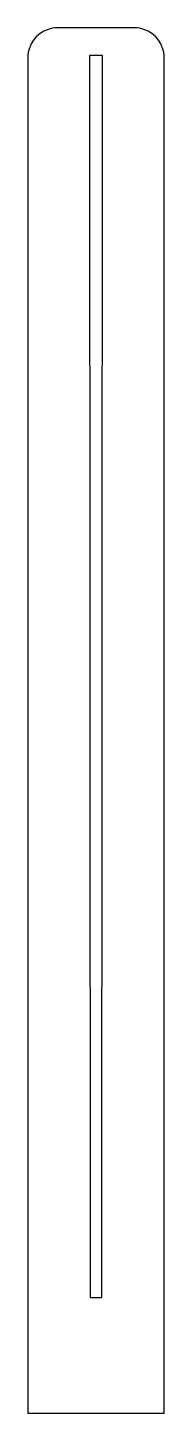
# Model space of a CAD drawing. Extents: x 0 to 128, y 0 to 1296.
import ezdxf

# ---------------------------------------------------------------- set-up
doc = ezdxf.new("R2010")
doc.units = 0
doc.layers.get('0').update_dxf_attribs({"linetype": 'CONTINUOUS'})

msp = doc.modelspace()

# ---------------------------------------------------------------- linework, layer by layer
at = {"color": 7}
msp.add_lwpolyline([(69.25689, 108.374985), (64.154528, 108.374985), (59.052165, 108.374985), (58.486308, 1270.579583), (69.823819, 1270.579583)], close=True, dxfattribs=at)
for points in [[(0.375, 1268.02854), (0.375, 0.374985)], [(0.375, 0.374985), (127.934055, 0.374985)]]:
    msp.add_lwpolyline(points, dxfattribs=at)
for points in [[(28.721457, 1296.375), (21.203509, 1296.375), (13.993476, 1293.388506), (8.677484, 1288.072514)], [(99.587598, 1296.375), (99.587598, 1296.375), (28.721457, 1296.375), (28.721457, 1296.375)], [(119.631571, 1288.072514), (114.315579, 1293.388506), (107.105546, 1296.375), (99.587598, 1296.375)], [(8.677484, 1288.072514), (3.361492, 1282.756521), (0.374999, 1275.546488), (0.375, 1268.02854)], [(127.934055, 1268.02854), (127.934056, 1275.546488), (124.947563, 1282.756521), (119.631571, 1288.072514)], [(127.934055, 0.374985), (127.934055, 0.374985), (127.934055, 1268.02854), (127.934055, 1268.02854)]]:
    msp.add_open_spline(points, degree=3, dxfattribs=at)

doc.saveas('drawing.dxf')
